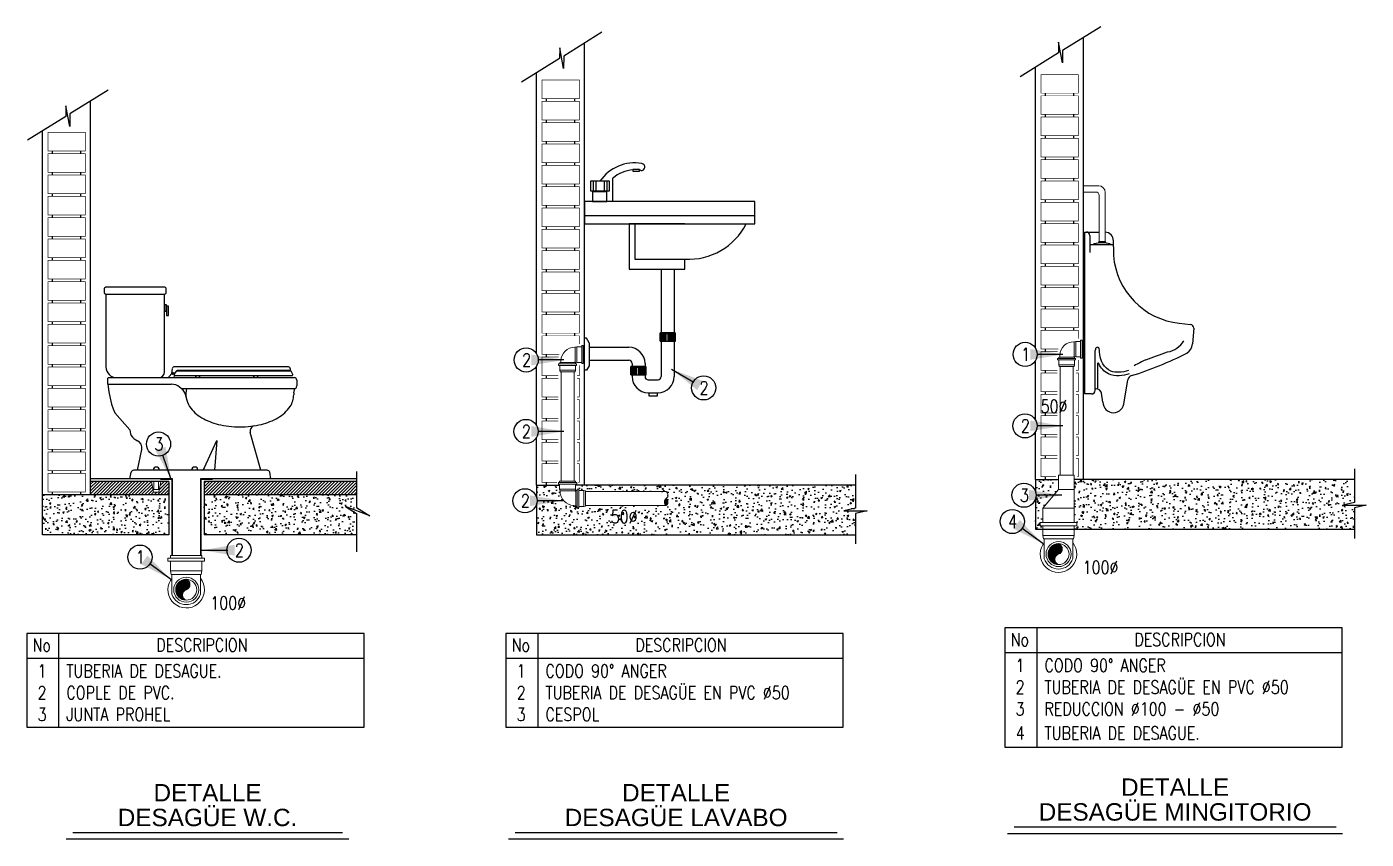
# Model space of a CAD drawing. Header units: millimetres. Extents: x 1309 to 1708, y 884 to 1242.
# Drawn here: x 1561.677 to 1565.784, y 1197.585 to 1200.075 of the extents above; entities that cross this region are included whole.
import ezdxf
from ezdxf.enums import TextEntityAlignment as Align

# ---------------------------------------------------------------- set-up
doc = ezdxf.new("R2010")
doc.units = ezdxf.units.MM
for name, color, linetype in [('Caseta Muebles', 151, 'Continuous'), ('Caseta Muros', 181, 'Continuous'), ('Detalles', 8, 'Continuous'), ('Letreros', 7, 'Continuous'), ('Num Pieza', 6, 'Continuous'), ('Texto', 7, 'Continuous')]:
    doc.layers.add(name, color=color, linetype=linetype)
for name, color, linetype, lineweight in [('Sanitario Accesorios', 41, 'Continuous', 15), ('Sanitario Tuberia', 131, 'Continuous', 15), ('Tubería', 140, 'Continuous', 20)]:
    doc.layers.add(name, color=color, linetype=linetype, lineweight=lineweight)
doc.styles.add('arial', font='arial.ttf')
doc.styles.add('Texto', font='simplex.shx', dxfattribs={"width": 0.8})
doc.dimstyles.new('Cotas', dxfattribs={"dimtxt": 0.125, "dimasz": 0.1, "dimexe": 0.05, "dimexo": 0.01, "dimgap": 0.02, "dimtad": 0, "dimtih": 1, "dimtoh": 1, "dimzin": 1, "dimdsep": 46, "dimtxsty": 'Texto', "dimcen": 0.01, "dimclrd": 1, "dimclre": 1, "dimclrt": 7, "dimaunit": 1, "dimadec": 4, "dimazin": 0, "dimtfac": 1, "dimtmove": 2, "dimatfit": 3, "dimfxl": 1.25, "dimarcsym": 0})

msp = doc.modelspace()

# ---------------------------------------------------------------- hatches: boundary and pattern name
h = msp.add_hatch()
h.set_pattern_fill('AR-CONC', color=8, scale=0.000266761365)
h.paths.add_polyline_path([(1565.74814, 1198.68755), (1564.88882, 1198.68755), (1564.88882, 1198.55551), (1564.89648, 1198.55551), (1564.89648, 1198.54592), (1564.88882, 1198.54592), (1564.88882, 1198.53513), (1565.74814, 1198.53513), (1565.74814, 1198.60017), (1565.78384, 1198.60864), (1565.71244, 1198.60864), (1565.74814, 1198.61711)])
h.paths.add_polyline_path([(1564.84045, 1198.68755), (1564.77004, 1198.68755), (1564.77004, 1198.64906, -0.0666289), (1564.77134, 1198.63933, -0.0666289), (1564.77004, 1198.6296), (1564.77004, 1198.53513), (1564.79209, 1198.53513), (1564.79209, 1198.54592), (1564.78442, 1198.54592), (1564.78442, 1198.55551), (1564.79186, 1198.55551), (1564.79207, 1198.59971), (1564.84045, 1198.65688)])
at = {"layer": 'Detalles'}
h = msp.add_hatch(dxfattribs=at)
h.set_pattern_fill('ANSI31', color=8, scale=0.002199, style=0)
h.set_pattern_definition([(45, (1461.340404, 1132.948397), (-0.00493726846, 0.00493726846), [])])
h.paths.add_polyline_path([(1562.05959, 1198.68151), (1561.87255, 1198.68151), (1561.87255, 1198.64067), (1562.11254, 1198.64067), (1562.11254, 1198.68151), (1562.08798, 1198.68151), (1562.08204, 1198.64838), (1562.06553, 1198.64838)])
h.paths.add_polyline_path([(1562.68817, 1198.68151), (1562.22069, 1198.68151), (1562.22069, 1198.64067), (1562.68818, 1198.64067)])
h = msp.add_hatch(dxfattribs=at)
h.set_pattern_fill('AR-CONC', color=8, scale=0.000266761, style=0)
h.set_pattern_definition([(50, (1476.213397, 1143.180332), (0.048599831, -0.004251932), [0.005081804, -0.055899844]), (355, (1476.213397, 1143.18033), (-0.009401424, 0.05096653), [0.004065443, -0.044719875]), (100.451, (1476.217447, 1143.17998), (0.039198582, 0.046714367), [0.004318867, -0.047507532]), (46.1842, (1476.2134, 1143.193884), (0.072313415, -0.01121527), [0.007622706, -0.083849766]), (96.6356, (1476.21942, 1143.19295), (0.06333028, 0.06600358), [0.0064783, -0.071261297]), (351.184, (1476.2134, 1143.19388), (0.063330377, 0.06600346), [0.006098165, -0.067079813]), (21, (1476.220173, 1143.190496), (0.040444992, -0.02728049), [0.005081804, -0.055899844]), (326, (1476.220173, 1143.190496), (0.016486393, 0.049134233), [0.004065443, -0.044719875]), (71.4514, (1476.223543, 1143.188222), (0.056931274, 0.021853853), [0.004318867, -0.047507532]), (37.5, (1476.213397, 1143.180332), (0.00082392, 0.0225560176), [0, -0.044177816, 0, -0.045397449, 0, -0.044889269]), (7.5, (1476.213397, 1143.180332), (0.0178249044, 0.026724307), [0, -0.025883322, 0, -0.0431614554, 0, -0.01710874]), (327.5, (1476.198287, 1143.180332), (0.0361703323, -0.0015282076), [0, -0.016939347, 0, -0.052850762, 0, -0.070128895]), (317.5, (1476.19151, 1143.180332), (0.039515143, 0.006782805), [0, -0.022021151, 0, -0.035098326, 0, -0.049801679])])
h.paths.add_polyline_path([(1564.21815, 1198.67057), (1563.3598, 1198.67057), (1563.3598, 1198.65832), (1563.35852, 1198.65289, 0.3478043), (1563.3604, 1198.65106), (1563.3604, 1198.65361), (1563.36463, 1198.65361), (1563.36463, 1198.65751), (1563.3695, 1198.65751), (1563.3695, 1198.65361), (1563.38452, 1198.65361), (1563.39002, 1198.65232), (1563.39002, 1198.65041), (1563.63731, 1198.65041, -0.5135972), (1563.63731, 1198.62905, -0.5135972), (1563.63731, 1198.60768), (1563.39002, 1198.60768), (1563.39002, 1198.60577), (1563.38452, 1198.60448), (1563.3695, 1198.60448), (1563.3695, 1198.60059), (1563.36463, 1198.60059), (1563.36463, 1198.60448), (1563.3604, 1198.60448), (1563.3604, 1198.60704), (1563.35406, 1198.60737, -0.3989595), (1563.31196, 1198.65174), (1563.31196, 1198.65282), (1563.31067, 1198.65832), (1563.31067, 1198.67057), (1563.24005, 1198.67057), (1563.24005, 1198.51814), (1564.21815, 1198.51814), (1564.21815, 1198.58318), (1564.25385, 1198.59165), (1564.18245, 1198.59165), (1564.21815, 1198.60012)])
h = msp.add_hatch(dxfattribs=at)
h.set_pattern_fill('AR-CONC', color=8, scale=0.000266761365, style=0)
h.paths.add_polyline_path([(1562.68816, 1198.58314), (1562.65377, 1198.6047), (1562.72831, 1198.57621), (1562.68818, 1198.60136), (1562.68818, 1198.64067), (1562.22069, 1198.64067), (1562.22069, 1198.51815), (1562.68817, 1198.51814)])
h.paths.add_polyline_path([(1562.11254, 1198.64067), (1561.72552, 1198.64067), (1561.72552, 1198.51815), (1562.11254, 1198.51815)])
at = {"layer": 'Sanitario Accesorios'}
h = msp.add_hatch(dxfattribs=at)
h.set_pattern_fill('ANSI31', color=8, scale=0.000754315, style=0)
h.set_pattern_definition([(45, (1440.7358048, 1131.6452804), (-0.001693484492, 0.001693484492), [])])
h.paths.add_polyline_path([(1564.84045, 1198.49082, 0.4142136), (1564.80834, 1198.45871, 0.4142136), (1564.84045, 1198.4266, -0.7204707), (1564.84045, 1198.45871, 0.7204707)])
h = msp.add_hatch(dxfattribs=at)
h.set_pattern_fill('ANSI31', color=8, scale=0.000754315, style=0)
h.set_pattern_definition([(45, (1438.0610325, 1131.5361888), (-0.001693484492, 0.001693484492), [])])
h.paths.add_polyline_path([(1562.16568, 1198.38173, 0.4142136), (1562.13357, 1198.34962, 0.4142136), (1562.16568, 1198.31751, -0.7204707), (1562.16568, 1198.34962, 0.7204707)])

# ---------------------------------------------------------------- linework, layer by layer
for p, q in [((1562.1225, 1198.64067), (1562.1225, 1198.68968)), ((1562.21072, 1198.64067), (1562.21072, 1198.68968))]:
    msp.add_line(p, q)
at = {"color": 6}
for p, q in [((1562.7113, 1198.21571), (1561.67684, 1198.21571)), ((1561.67684, 1198.21571), (1561.67684, 1197.92772)), ((1561.77435, 1198.21571), (1561.77435, 1197.92772)), ((1562.7113, 1197.92772), (1562.7113, 1198.21571)), ((1564.18038, 1198.21571), (1563.14593, 1198.21571)), ((1563.14593, 1198.21571), (1563.14593, 1197.92772)), ((1563.24344, 1198.21571), (1563.24344, 1197.92772)), ((1564.18038, 1197.92772), (1564.18038, 1198.21571)), ((1565.71037, 1198.2327), (1564.67592, 1198.2327)), ((1564.67592, 1198.2327), (1564.67592, 1197.86725)), ((1564.77343, 1198.2327), (1564.77343, 1197.86725)), ((1565.71037, 1197.86725), (1565.71037, 1198.2327)), ((1561.67684, 1198.13968), (1562.7113, 1198.13968)), ((1563.14593, 1198.13968), (1564.18038, 1198.13968)), ((1564.67592, 1198.15667), (1565.71037, 1198.15667)), ((1561.67684, 1197.92772), (1562.7113, 1197.92772)), ((1563.14593, 1197.92772), (1564.18038, 1197.92772)), ((1564.67592, 1197.86725), (1565.71037, 1197.86725))]:
    msp.add_line(p, q, dxfattribs=at)
for points in [[(1565.74814, 1198.71999), (1565.74814, 1198.61711), (1565.71244, 1198.60864), (1565.78384, 1198.60864), (1565.74814, 1198.60017), (1565.74814, 1198.50691)], [(1564.21815, 1198.70301), (1564.21815, 1198.60012), (1564.18245, 1198.59165), (1564.25385, 1198.59165), (1564.21815, 1198.58318), (1564.21815, 1198.48993)]]:
    msp.add_lwpolyline(points)
at = {"layer": 'Caseta Muebles'}
for p, q in [((1563.47394, 1199.5398), (1563.47394, 1199.61148)), ((1563.41358, 1199.60224), (1563.41358, 1199.57227)), ((1563.42134, 1199.60224), (1563.42134, 1199.57227)), ((1563.44744, 1199.60224), (1563.44744, 1199.57227)), ((1563.4552, 1199.60224), (1563.4552, 1199.57227)), ((1563.38708, 1199.49714), (1563.90878, 1199.49714)), ((1563.54132, 1199.47091), (1563.54132, 1199.36296)), ((1564.92027, 1199.44619), (1564.92027, 1198.94979)), ((1564.92027, 1199.44619), (1564.92567, 1199.44619)), ((1564.92567, 1199.44619), (1564.96459, 1199.44619)), ((1564.93647, 1199.4354), (1564.93647, 1199.38395)), ((1564.93677, 1199.40841), (1565.00341, 1199.40841)), ((1564.94909, 1199.40841), (1564.94909, 1199.41047)), ((1564.94909, 1199.40841), (1564.99909, 1199.40841)), ((1564.96459, 1199.41674), (1564.98359, 1199.41674)), ((1564.99909, 1199.40841), (1564.99909, 1199.41047)), ((1565.00896, 1199.40105), (1565.0088, 1199.4192)), ((1565.00896, 1199.40105), (1565.0088, 1199.40301)), ((1565.00896, 1199.40105), (1565.00896, 1199.37406)), ((1563.54132, 1199.36296), (1563.69484, 1199.36296)), ((1563.62226, 1199.33104), (1563.62226, 1199.29771)), ((1563.66207, 1199.33226), (1563.66207, 1199.13858)), ((1563.62226, 1199.29771), (1563.62226, 1199.13858)), ((1561.91945, 1199.25509), (1561.91945, 1199.03275)), ((1562.09926, 1199.01779), (1562.09926, 1199.25509)), ((1565.21078, 1199.16647), (1565.24536, 1199.16276)), ((1563.39351, 1199.12036), (1563.38708, 1199.12036)), ((1563.40153, 1199.10656), (1563.39351, 1199.12036)), ((1563.61855, 1199.13564), (1563.62033, 1199.13858)), ((1563.61855, 1199.112), (1563.61855, 1199.13564)), ((1563.61855, 1199.13564), (1563.66553, 1199.13564)), ((1563.61971, 1199.13564), (1563.6214, 1199.13858)), ((1563.61971, 1199.112), (1563.61971, 1199.13564)), ((1563.62033, 1199.13858), (1563.66376, 1199.13858)), ((1563.62087, 1199.13564), (1563.62247, 1199.13858)), ((1563.62087, 1199.112), (1563.62087, 1199.13564)), ((1563.62294, 1199.13564), (1563.62438, 1199.13858)), ((1563.62294, 1199.112), (1563.62294, 1199.13564)), ((1563.62552, 1199.13564), (1563.62677, 1199.13858)), ((1563.62552, 1199.112), (1563.62552, 1199.13564)), ((1563.62887, 1199.13564), (1563.62987, 1199.13858)), ((1563.62887, 1199.112), (1563.62887, 1199.13564)), ((1563.63274, 1199.13564), (1563.63345, 1199.13858)), ((1563.63274, 1199.112), (1563.63274, 1199.13564)), ((1563.63687, 1199.13564), (1563.63726, 1199.13858)), ((1563.63687, 1199.112), (1563.63687, 1199.13564)), ((1563.64204, 1199.13564), (1563.64204, 1199.13858)), ((1563.64204, 1199.13564), (1563.64204, 1199.112)), ((1563.64721, 1199.13564), (1563.64682, 1199.13858)), ((1563.64721, 1199.112), (1563.64721, 1199.13564)), ((1563.65134, 1199.13564), (1563.65064, 1199.13858)), ((1563.65134, 1199.112), (1563.65134, 1199.13564)), ((1563.65521, 1199.13564), (1563.65421, 1199.13858)), ((1563.65521, 1199.112), (1563.65521, 1199.13564)), ((1563.65857, 1199.13564), (1563.65731, 1199.13858)), ((1563.65857, 1199.112), (1563.65857, 1199.13564)), ((1563.66115, 1199.13564), (1563.6597, 1199.13858)), ((1563.66115, 1199.112), (1563.66115, 1199.13564)), ((1563.66321, 1199.13564), (1563.66161, 1199.13858)), ((1563.66437, 1199.13564), (1563.66268, 1199.13858)), ((1563.66321, 1199.112), (1563.66321, 1199.13564)), ((1563.66553, 1199.13564), (1563.66376, 1199.13858)), ((1563.66437, 1199.112), (1563.66437, 1199.13564)), ((1563.66553, 1199.112), (1563.66553, 1199.13564)), ((1565.25496, 1199.15111), (1565.25091, 1199.1032)), ((1563.40153, 1199.10656), (1563.40153, 1199.03629)), ((1563.40153, 1199.09289), (1563.52274, 1199.09289)), ((1563.61855, 1199.112), (1563.66553, 1199.112)), ((1563.62226, 1199.112), (1563.62226, 1199.00335)), ((1563.66207, 1199.112), (1563.66207, 1199.00335)), ((1564.95266, 1198.96051), (1564.95266, 1199.08343)), ((1563.40153, 1199.03629), (1563.39351, 1199.02248)), ((1563.40153, 1199.05308), (1563.52274, 1199.05308)), ((1563.53269, 1199.04313), (1563.53269, 1199.03474)), ((1563.5725, 1199.04313), (1563.5725, 1199.03474)), ((1564.95944, 1199.04229), (1564.95944, 1198.96787)), ((1561.92558, 1198.97966), (1561.92558, 1198.99804)), ((1561.92763, 1199.00008), (1562.49665, 1199.00008)), ((1562.12139, 1199.01292), (1562.12379, 1199.02791)), ((1562.12729, 1199.0106), (1562.12341, 1199.0106)), ((1562.13635, 1199.02024), (1562.12885, 1199.01133)), ((1562.12895, 1199.00649), (1562.4903, 1199.00649)), ((1562.13648, 1199.0204), (1562.48511, 1199.0204)), ((1563.39351, 1199.02248), (1563.38708, 1199.02248)), ((1563.52898, 1199.03179), (1563.53076, 1199.03474)), ((1563.52898, 1199.03179), (1563.57596, 1199.03179)), ((1563.52898, 1199.00815), (1563.52898, 1199.03179)), ((1563.52898, 1199.00815), (1563.57596, 1199.00815)), ((1563.53014, 1199.03179), (1563.53183, 1199.03474)), ((1563.53014, 1199.00815), (1563.53014, 1199.03179)), ((1563.53076, 1199.03474), (1563.57418, 1199.03474)), ((1563.5313, 1199.03179), (1563.5329, 1199.03474)), ((1563.5313, 1199.00815), (1563.5313, 1199.03179)), ((1563.53269, 1199.00815), (1563.53269, 1199.00335)), ((1563.53336, 1199.03179), (1563.53481, 1199.03474)), ((1563.53336, 1199.00815), (1563.53336, 1199.03179)), ((1563.53595, 1199.03179), (1563.5372, 1199.03474)), ((1563.53595, 1199.00815), (1563.53595, 1199.03179)), ((1563.5393, 1199.03179), (1563.5403, 1199.03474)), ((1563.5393, 1199.00815), (1563.5393, 1199.03179)), ((1563.54317, 1199.03179), (1563.54388, 1199.03474)), ((1563.54317, 1199.00815), (1563.54317, 1199.03179)), ((1563.5473, 1199.03179), (1563.54769, 1199.03474)), ((1563.5473, 1199.00815), (1563.5473, 1199.03179)), ((1563.55247, 1199.03179), (1563.55247, 1199.03474)), ((1563.55247, 1199.03179), (1563.55247, 1199.00815)), ((1563.55764, 1199.03179), (1563.55725, 1199.03474)), ((1563.55764, 1199.00815), (1563.55764, 1199.03179)), ((1563.56177, 1199.03179), (1563.56106, 1199.03474)), ((1563.56177, 1199.00815), (1563.56177, 1199.03179)), ((1563.56564, 1199.03179), (1563.56464, 1199.03474)), ((1563.56564, 1199.00815), (1563.56564, 1199.03179)), ((1563.56899, 1199.03179), (1563.56774, 1199.03474)), ((1563.56899, 1199.00815), (1563.56899, 1199.03179)), ((1563.57157, 1199.03179), (1563.57013, 1199.03474)), ((1563.57157, 1199.00815), (1563.57157, 1199.03179)), ((1563.57364, 1199.03179), (1563.57204, 1199.03474)), ((1563.5725, 1199.00815), (1563.5725, 1199.00335)), ((1563.5748, 1199.03179), (1563.57311, 1199.03474)), ((1563.57364, 1199.00815), (1563.57364, 1199.03179)), ((1563.57596, 1199.03179), (1563.57418, 1199.03474)), ((1563.5748, 1199.00815), (1563.5748, 1199.03179)), ((1563.57596, 1199.00815), (1563.57596, 1199.03179)), ((1561.92558, 1198.97966), (1562.12009, 1198.97966)), ((1561.92558, 1198.97966), (1561.92891, 1198.95678)), ((1561.92891, 1198.95678), (1561.93266, 1198.93654)), ((1562.15031, 1198.96699), (1562.14543, 1198.97085)), ((1562.15145, 1198.96606), (1562.49665, 1198.96606)), ((1562.4961, 1198.95372), (1562.49851, 1198.96627)), ((1562.50482, 1198.99191), (1562.50482, 1198.97422)), ((1563.58245, 1198.99339), (1563.61231, 1198.99339)), ((1564.9557, 1198.96575), (1564.9527, 1198.96575)), ((1565.04119, 1198.92458), (1565.05292, 1198.99301)), ((1561.93266, 1198.93654), (1561.93684, 1198.91894)), ((1561.93684, 1198.91894), (1561.94145, 1198.90397)), ((1563.58245, 1198.95359), (1563.61231, 1198.95359)), ((1564.94187, 1198.94979), (1564.92027, 1198.94979)), ((1564.97642, 1198.92458), (1564.97166, 1198.95229)), ((1561.94145, 1198.90397), (1561.94648, 1198.89164)), ((1561.94648, 1198.89164), (1561.99233, 1198.83932)), ((1561.99233, 1198.83932), (1561.9935, 1198.83331)), ((1561.9935, 1198.83331), (1561.99485, 1198.82739)), ((1562.39422, 1198.71612), (1562.36203, 1198.83193)), ((1561.99485, 1198.82739), (1561.99725, 1198.82202)), ((1561.99725, 1198.82202), (1562.00072, 1198.81718)), ((1562.00072, 1198.81718), (1562.00524, 1198.8129)), ((1562.00524, 1198.8129), (1562.01083, 1198.80915)), ((1562.01083, 1198.80915), (1562.01628, 1198.80653)), ((1562.22148, 1198.72387), (1562.25916, 1198.80711)), ((1562.25916, 1198.80711), (1562.25199, 1198.71612)), ((1562.01634, 1198.71612), (1562.0297, 1198.7797)), ((1561.99285, 1198.68968), (1561.99677, 1198.70953)), ((1562.4136, 1198.71612), (1562.00478, 1198.71612)), ((1562.42554, 1198.68968), (1562.42162, 1198.70953))]:
    msp.add_line(p, q, dxfattribs=at)
for points in [[(1563.53506, 1199.63261), (1563.5557, 1199.63261), (1563.5557, 1199.63743), (1563.53506, 1199.63743)], [(1563.40546, 1199.57227), (1563.46332, 1199.57227), (1563.46332, 1199.60224), (1563.40546, 1199.60224)], [(1563.38708, 1199.47091), (1563.90878, 1199.47091), (1563.90878, 1199.5398), (1563.38708, 1199.5398)], [(1563.41149, 1199.5398), (1563.45535, 1199.5398), (1563.45535, 1199.56977), (1563.41149, 1199.56977)], [(1562.09926, 1199.22296), (1562.09926, 1199.20406), (1562.10521, 1199.20406), (1562.10521, 1199.22296)], [(1562.10521, 1199.21908), (1562.10521, 1199.19042), (1562.11166, 1199.19042), (1562.11166, 1199.21908)], [(1563.58393, 1198.94414), (1563.61094, 1198.94414), (1563.61094, 1198.95269), (1563.58393, 1198.95269)]]:
    msp.add_lwpolyline(points, close=True, dxfattribs=at)
msp.add_lwpolyline([(1563.69484, 1199.47091), (1563.52407, 1199.47091), (1563.52407, 1199.33226), (1563.69484, 1199.33226), (1563.69484, 1199.36296)], dxfattribs=at)
msp.add_lwpolyline([(1561.91542, 1199.25917), (1561.91542, 1199.27372, -0.4142136), (1561.91951, 1199.2778), (1562.09921, 1199.2778, -0.4142136), (1562.10329, 1199.27372), (1562.10329, 1199.25917, -0.4142136), (1562.09921, 1199.25509), (1561.91951, 1199.25509, -0.4142136)], format="xyb", close=True, dxfattribs=at)
for points in [[(1562.11308, 1199.00008), (1562.11308, 1199.0022, -0.1764695), (1562.11356, 1199.00351), (1562.12138, 1199.01282, -0.4087809)], [(1562.13947, 1199.02317), (1562.48377, 1199.02317, 0.5661501), (1562.48557, 1199.02617, 0.0134126), (1562.48292, 1199.03084, 0.2626284), (1562.47942, 1199.03281), (1562.12782, 1199.03281)], [(1562.12977, 1199.01242, -0.0120746), (1562.12976, 1199.01232), (1562.12806, 1199.00008)]]:
    msp.add_lwpolyline(points, format="xyb", dxfattribs=at)
msp.add_circle((1562.12548, 1199.01372), 0.0014, dxfattribs=at)
for centre, radius, start, end in [((1563.54087, 1199.52865), 0.12943, 80.18068, 145.35325), ((1563.56121, 1199.64569), 0.01065, 260.6365, 80.6365), ((1563.54124, 1199.53479), 0.10204, 93.47548, 131.26973), ((1563.54124, 1199.53479), 0.10204, 79.70359, 81.85654), ((1563.70524, 1199.56256), 0.19987, 267.01799, 332.70563), ((1564.92567, 1199.4354), 0.0108, 0, 90), ((1564.97409, 1199.27781), 0.13499, 79.32743, 100.67257), ((1564.97781, 1199.40656), 0.01669, 142.40285, 159.97576), ((1564.98181, 1199.4192), 0.02699, 0, 86.22976), ((1564.97037, 1199.40656), 0.01669, 20.02424, 37.59715), ((1565.00341, 1199.40301), 0.0054, 0, 90), ((1565.23498, 1199.3919), 0.22672, 184.51371, 263.87323), ((1565.2442, 1199.15202), 0.0108, 355.16945, 83.87323), ((1563.52274, 1199.04313), 0.04976, 360, 90), ((1563.51371, 1203.4986), 4.72161, 289.73134, 290.59437), ((1565.16396, 1199.14743), 0.0695, 278.75443, 330.3515), ((1565.21656, 1199.10513), 0.0344, 299.9079, 356.77722), ((1563.52274, 1199.04313), 0.00995, 360, 90), ((1564.9616, 1199.04229), 0.00216, 24.81015, 180), ((1564.75968, 1199.98944), 1.02974, 287.22283, 297.40982), ((1565.29787, 1198.63899), 0.45668, 114.59867, 119.57359), ((1561.95213, 1199.03275), 0.03267, 180, 270), ((1561.92763, 1198.99804), 0.00204, 90, 180), ((1562.08155, 1199.01779), 0.01772, 270, 0), ((1562.12341, 1199.01264), 0.00204, 172.09017, 270), ((1562.12782, 1199.02873), 0.00408, 90, 170.91789), ((1562.12729, 1199.01264), 0.00204, 270, 319.96831), ((1562.13947, 1199.01762), 0.00408, 90, 139.96831), ((1562.20095, 1199.00622), 0.00748, 177.90432, 235.16119), ((1562.20095, 1199.00622), 0.00748, 304.83881, 2.09568), ((1562.24111, 1199.02202), 0.003, 157.53325, 212.77653), ((1562.24111, 1199.02202), 0.003, 327.22347, 22.46675), ((1562.34068, 1199.02202), 0.003, 157.53325, 212.77653), ((1562.34068, 1199.02202), 0.003, 327.22347, 22.46675), ((1562.37829, 1199.00622), 0.00748, 177.90432, 235.16119), ((1562.37829, 1199.00622), 0.00748, 304.83881, 2.09568), ((1562.48511, 1199.01631), 0.00408, 23.77716, 90), ((1562.39714, 1198.97756), 0.10021, 18.39197, 23.77716), ((1562.4903, 1199.00853), 0.00204, 270, 18.39197), ((1562.49665, 1198.99191), 0.00817, 0, 90), ((1563.58245, 1199.00335), 0.04976, 180, 270), ((1563.58245, 1199.00335), 0.00995, 180, 270), ((1563.61231, 1199.00335), 0.00995, 270, 0), ((1563.61231, 1199.00335), 0.04976, 270, 0), ((1565.06889, 1198.99027), 0.01619, 105.45362, 170.27242), ((1562.12009, 1198.93882), 0.04084, 51.66214, 90), ((1562.12498, 1198.93495), 0.04084, 7.601, 51.66214), ((1562.2401, 1198.95032), 0.0753, 167.93467, 211.05415), ((1562.49665, 1198.97422), 0.00817, 270, 0), ((1564.94187, 1198.96059), 0.0108, 270, 359.57146), ((1564.9557, 1198.94956), 0.01619, 9.72758, 90), ((1562.42015, 1198.95032), 0.0753, 328.94585, 357.87631), ((1562.53621, 1198.94601), 0.04084, 169.12183, 177.87631), ((1565.0088, 1198.92458), 0.03239, 180, 0), ((1562.27437, 1198.98134), 0.12099, 215.27162, 239.64549), ((1562.30802, 1199.03879), 0.18757, 239.64549, 256.36481), ((1562.35223, 1199.03879), 0.18757, 283.63519, 300.35451), ((1562.38588, 1198.98134), 0.12099, 300.35451, 324.72838), ((1562.33012, 1199.12993), 0.28135, 256.36481, 270), ((1562.33012, 1199.12993), 0.28135, 270, 283.63519), ((1562.37781, 1198.83616), 0.01634, 104.64042, 195.02804), ((1562.00566, 1198.78445), 0.0245, 348.83095, 64.30407), ((1562.00478, 1198.70795), 0.00817, 90, 168.83095), ((1562.07379, 1198.71612), 0.00947, 0, 180), ((1562.19207, 1198.71612), 0.00947, 0, 180), ((1562.21332, 1198.72429), 0.00817, 270, 357.06235), ((1562.4136, 1198.70795), 0.00817, 11.16905, 90)]:
    msp.add_arc(centre, radius, start, end, dxfattribs=at)
msp.add_spline([(1565.05478, 1199.02158), (1565.02521, 1199.01623), (1565.00123, 1199.01992), (1564.96589, 1199.0797), (1564.96163, 1199.09259), (1564.9574, 1199.09272), (1564.95266, 1199.08343)], degree=3, dxfattribs=at)
msp.add_open_spline([(1565.05746, 1199.01112), (1565.0387, 1199.00632), (1565.01417, 1199.00151), (1564.9799, 1199.0181), (1564.96996, 1199.02935), (1564.96356, 1199.04319)], degree=3, knots=[0, 0, 0, 0, 0.053682936, 0.053682936, 0.087991228, 0.087991228, 0.087991228, 0.087991228], dxfattribs=at)
at = {"layer": 'Caseta Muros'}
for p, q in [((1563.38708, 1198.67057), (1563.38708, 1200.02546)), ((1564.91707, 1198.68755), (1564.91707, 1200.04244)), ((1564.77004, 1199.08974), (1564.77004, 1199.95144)), ((1563.24005, 1199.07275), (1563.24005, 1199.93445)), ((1564.80019, 1199.86379), (1564.80019, 1199.87196)), ((1564.88691, 1199.86379), (1564.88691, 1199.87196)), ((1561.87255, 1198.64067), (1561.87255, 1199.84778)), ((1563.2702, 1199.84681), (1563.2702, 1199.85498)), ((1563.35693, 1199.84681), (1563.35693, 1199.85498)), ((1563.2702, 1199.78146), (1563.2702, 1199.78963)), ((1563.35693, 1199.78146), (1563.35693, 1199.78963)), ((1564.80019, 1199.79845), (1564.80019, 1199.80661)), ((1564.88691, 1199.79845), (1564.88691, 1199.80661)), ((1561.72552, 1198.64067), (1561.72552, 1199.75677)), ((1564.80019, 1199.7331), (1564.80019, 1199.74127)), ((1564.88691, 1199.7331), (1564.88691, 1199.74127)), ((1561.75567, 1199.68622), (1561.75567, 1199.69439)), ((1561.8424, 1199.68622), (1561.8424, 1199.69439)), ((1563.2702, 1199.71611), (1563.2702, 1199.72428)), ((1563.35693, 1199.71611), (1563.35693, 1199.72428)), ((1563.2702, 1199.65077), (1563.2702, 1199.65894)), ((1563.35693, 1199.65077), (1563.35693, 1199.65894)), ((1564.80019, 1199.66775), (1564.80019, 1199.67592)), ((1564.88691, 1199.66775), (1564.88691, 1199.67592)), ((1561.75567, 1199.62087), (1561.75567, 1199.62904)), ((1561.8424, 1199.62087), (1561.8424, 1199.62904)), ((1563.2702, 1199.58542), (1563.2702, 1199.59359)), ((1563.35693, 1199.58542), (1563.35693, 1199.59359)), ((1564.80019, 1199.60241), (1564.80019, 1199.61057)), ((1564.88691, 1199.60241), (1564.88691, 1199.61057)), ((1561.75567, 1199.55552), (1561.75567, 1199.56369)), ((1561.8424, 1199.55552), (1561.8424, 1199.56369)), ((1564.80019, 1199.53706), (1564.80019, 1199.54523)), ((1564.88691, 1199.53706), (1564.88691, 1199.54523)), ((1561.75567, 1199.49018), (1561.75567, 1199.49835)), ((1561.8424, 1199.49018), (1561.8424, 1199.49835)), ((1563.2702, 1199.52007), (1563.2702, 1199.52824)), ((1563.35693, 1199.52007), (1563.35693, 1199.52824)), ((1563.2702, 1199.45473), (1563.2702, 1199.4629)), ((1563.35693, 1199.45473), (1563.35693, 1199.4629)), ((1564.80019, 1199.47171), (1564.80019, 1199.47988)), ((1564.88691, 1199.47171), (1564.88691, 1199.47988)), ((1561.75567, 1199.42483), (1561.75567, 1199.433)), ((1561.8424, 1199.42483), (1561.8424, 1199.433)), ((1564.80019, 1199.40637), (1564.80019, 1199.41453)), ((1564.88691, 1199.40637), (1564.88691, 1199.41453)), ((1561.75567, 1199.35948), (1561.75567, 1199.36765)), ((1561.8424, 1199.35948), (1561.8424, 1199.36765)), ((1563.2702, 1199.38938), (1563.2702, 1199.39755)), ((1563.35693, 1199.38938), (1563.35693, 1199.39755)), ((1563.2702, 1199.32403), (1563.2702, 1199.3322)), ((1563.35693, 1199.32403), (1563.35693, 1199.3322)), ((1564.80019, 1199.34102), (1564.80019, 1199.34919)), ((1564.88691, 1199.34102), (1564.88691, 1199.34919)), ((1561.75567, 1199.29414), (1561.75567, 1199.30231)), ((1561.8424, 1199.29414), (1561.8424, 1199.30231)), ((1564.80019, 1199.27567), (1564.80019, 1199.28384)), ((1564.88691, 1199.27567), (1564.88691, 1199.28384)), ((1563.2702, 1199.25869), (1563.2702, 1199.26686)), ((1563.35693, 1199.25869), (1563.35693, 1199.26686)), ((1561.75567, 1199.22879), (1561.75567, 1199.23696)), ((1561.8424, 1199.22879), (1561.8424, 1199.23696)), ((1563.2702, 1199.19334), (1563.2702, 1199.20151)), ((1563.35693, 1199.19334), (1563.35693, 1199.20151)), ((1564.80019, 1199.21033), (1564.80019, 1199.21849)), ((1564.88691, 1199.21033), (1564.88691, 1199.21849)), ((1561.75567, 1199.16344), (1561.75567, 1199.17161)), ((1561.8424, 1199.16344), (1561.8424, 1199.17161)), ((1563.2702, 1199.12799), (1563.2702, 1199.13616)), ((1563.35693, 1199.12799), (1563.35693, 1199.13616)), ((1564.80019, 1199.14498), (1564.80019, 1199.15315)), ((1564.88691, 1199.14498), (1564.88691, 1199.15315)), ((1561.75567, 1199.0981), (1561.75567, 1199.10627)), ((1561.8424, 1199.0981), (1561.8424, 1199.10627)), ((1564.80019, 1199.07963), (1564.80019, 1199.0878)), ((1561.75567, 1199.03275), (1561.75567, 1199.04092)), ((1561.8424, 1199.03275), (1561.8424, 1199.04092)), ((1563.2702, 1199.06265), (1563.2702, 1199.07082)), ((1564.77004, 1198.86965), (1564.77004, 1199.05238)), ((1563.24005, 1198.85266), (1563.24005, 1199.0354)), ((1563.2702, 1198.9973), (1563.2702, 1199.00547)), ((1564.80019, 1199.01429), (1564.80019, 1199.02245)), ((1561.75567, 1198.9674), (1561.75567, 1198.97557)), ((1561.8424, 1198.9674), (1561.8424, 1198.97557)), ((1564.80019, 1198.94894), (1564.80019, 1198.95711)), ((1563.2702, 1198.93195), (1563.2702, 1198.94012)), ((1561.75567, 1198.90206), (1561.75567, 1198.91023)), ((1561.8424, 1198.90206), (1561.8424, 1198.91023)), ((1563.2702, 1198.86661), (1563.2702, 1198.87478)), ((1564.80019, 1198.88359), (1564.80019, 1198.89176)), ((1561.75567, 1198.83671), (1561.75567, 1198.84488)), ((1561.8424, 1198.83671), (1561.8424, 1198.84488)), ((1564.77004, 1198.68755), (1564.77004, 1198.8342)), ((1563.24005, 1198.67057), (1563.24005, 1198.81722)), ((1563.2702, 1198.80126), (1563.2702, 1198.80943)), ((1564.80019, 1198.81825), (1564.80019, 1198.82641)), ((1561.75567, 1198.77136), (1561.75567, 1198.77953)), ((1561.8424, 1198.77136), (1561.8424, 1198.77953)), ((1564.80019, 1198.7529), (1564.80019, 1198.76107)), ((1561.75567, 1198.70602), (1561.75567, 1198.71419)), ((1561.8424, 1198.70602), (1561.8424, 1198.71419)), ((1563.2702, 1198.73591), (1563.2702, 1198.74408)), ((1563.2702, 1198.67057), (1563.2702, 1198.67874)), ((1564.80019, 1198.68755), (1564.80019, 1198.69572)), ((1561.75567, 1198.64067), (1561.75567, 1198.64884)), ((1561.8424, 1198.64067), (1561.8424, 1198.64884))]:
    msp.add_line(p, q, dxfattribs=at)
at = {"layer": 'Caseta Muros', "const_width": 0.00203}
for points in [[(1563.25638, 1199.91215), (1563.37074, 1199.91215), (1563.37074, 1199.85498), (1563.25638, 1199.85498)], [(1564.78637, 1199.92914), (1564.90073, 1199.92914), (1564.90073, 1199.87196), (1564.78637, 1199.87196)], [(1564.78637, 1199.86379), (1564.90073, 1199.86379), (1564.90073, 1199.80661), (1564.78637, 1199.80661)], [(1563.25638, 1199.84681), (1563.37074, 1199.84681), (1563.37074, 1199.78963), (1563.25638, 1199.78963)], [(1563.25638, 1199.78146), (1563.37074, 1199.78146), (1563.37074, 1199.72428), (1563.25638, 1199.72428)], [(1564.78637, 1199.79845), (1564.90073, 1199.79845), (1564.90073, 1199.74127), (1564.78637, 1199.74127)], [(1561.74186, 1199.75156), (1561.85622, 1199.75156), (1561.85622, 1199.69439), (1561.74186, 1199.69439)], [(1563.25638, 1199.71611), (1563.37074, 1199.71611), (1563.37074, 1199.65894), (1563.25638, 1199.65894)], [(1564.78637, 1199.7331), (1564.90073, 1199.7331), (1564.90073, 1199.67592), (1564.78637, 1199.67592)], [(1561.74186, 1199.68622), (1561.85622, 1199.68622), (1561.85622, 1199.62904), (1561.74186, 1199.62904)], [(1564.78637, 1199.66775), (1564.90073, 1199.66775), (1564.90073, 1199.61057), (1564.78637, 1199.61057)], [(1561.74186, 1199.62087), (1561.85622, 1199.62087), (1561.85622, 1199.56369), (1561.74186, 1199.56369)], [(1563.25638, 1199.65077), (1563.37074, 1199.65077), (1563.37074, 1199.59359), (1563.25638, 1199.59359)], [(1563.25638, 1199.58542), (1563.37074, 1199.58542), (1563.37074, 1199.52824), (1563.25638, 1199.52824)], [(1564.78637, 1199.60241), (1564.90073, 1199.60241), (1564.90073, 1199.54523), (1564.78637, 1199.54523)], [(1561.74186, 1199.55552), (1561.85622, 1199.55552), (1561.85622, 1199.49835), (1561.74186, 1199.49835)], [(1564.78637, 1199.53706), (1564.90073, 1199.53706), (1564.90073, 1199.47988), (1564.78637, 1199.47988)], [(1561.74186, 1199.49018), (1561.85622, 1199.49018), (1561.85622, 1199.433), (1561.74186, 1199.433)], [(1563.25638, 1199.52007), (1563.37074, 1199.52007), (1563.37074, 1199.4629), (1563.25638, 1199.4629)], [(1563.25638, 1199.45473), (1563.37074, 1199.45473), (1563.37074, 1199.39755), (1563.25638, 1199.39755)], [(1564.78637, 1199.47171), (1564.90073, 1199.47171), (1564.90073, 1199.41453), (1564.78637, 1199.41453)], [(1561.74186, 1199.42483), (1561.85622, 1199.42483), (1561.85622, 1199.36765), (1561.74186, 1199.36765)], [(1564.78637, 1199.40637), (1564.90073, 1199.40637), (1564.90073, 1199.34919), (1564.78637, 1199.34919)], [(1563.25638, 1199.38938), (1563.37074, 1199.38938), (1563.37074, 1199.3322), (1563.25638, 1199.3322)], [(1561.74186, 1199.35948), (1561.85622, 1199.35948), (1561.85622, 1199.30231), (1561.74186, 1199.30231)], [(1563.25638, 1199.32403), (1563.37074, 1199.32403), (1563.37074, 1199.26686), (1563.25638, 1199.26686)], [(1564.78637, 1199.34102), (1564.90073, 1199.34102), (1564.90073, 1199.28384), (1564.78637, 1199.28384)], [(1561.74186, 1199.29414), (1561.85622, 1199.29414), (1561.85622, 1199.23696), (1561.74186, 1199.23696)], [(1563.25638, 1199.25869), (1563.37074, 1199.25869), (1563.37074, 1199.20151), (1563.25638, 1199.20151)], [(1564.78637, 1199.27567), (1564.90073, 1199.27567), (1564.90073, 1199.21849), (1564.78637, 1199.21849)], [(1561.74186, 1199.22879), (1561.85622, 1199.22879), (1561.85622, 1199.17161), (1561.74186, 1199.17161)], [(1564.78637, 1199.21033), (1564.90073, 1199.21033), (1564.90073, 1199.15315), (1564.78637, 1199.15315)], [(1561.74186, 1199.16344), (1561.85622, 1199.16344), (1561.85622, 1199.10627), (1561.74186, 1199.10627)], [(1563.25638, 1199.19334), (1563.37074, 1199.19334), (1563.37074, 1199.13616), (1563.25638, 1199.13616)], [(1561.74186, 1199.0981), (1561.85622, 1199.0981), (1561.85622, 1199.04092), (1561.74186, 1199.04092)], [(1561.74186, 1199.03275), (1561.85622, 1199.03275), (1561.85622, 1198.97557), (1561.74186, 1198.97557)], [(1561.74186, 1198.9674), (1561.85622, 1198.9674), (1561.85622, 1198.91023), (1561.74186, 1198.91023)], [(1561.74186, 1198.90206), (1561.85622, 1198.90206), (1561.85622, 1198.84488), (1561.74186, 1198.84488)], [(1561.74186, 1198.83671), (1561.85622, 1198.83671), (1561.85622, 1198.77953), (1561.74186, 1198.77953)], [(1561.74186, 1198.77136), (1561.85622, 1198.77136), (1561.85622, 1198.71419), (1561.74186, 1198.71419)], [(1561.74186, 1198.70602), (1561.85622, 1198.70602), (1561.85622, 1198.64884), (1561.74186, 1198.64884)]]:
    msp.add_lwpolyline(points, close=True, dxfattribs=at)
for points in [[(1563.30955, 1199.07082), (1563.25638, 1199.07082), (1563.25638, 1199.12799), (1563.37074, 1199.12799), (1563.37074, 1199.10282)], [(1564.83953, 1199.0878), (1564.78637, 1199.0878), (1564.78637, 1199.14498), (1564.90073, 1199.14498), (1564.90073, 1199.11981)], [(1564.83672, 1199.02245), (1564.78637, 1199.02245), (1564.78637, 1199.07963), (1564.83785, 1199.07963)], [(1563.30673, 1199.00547), (1563.25638, 1199.00547), (1563.25638, 1199.06265), (1563.30787, 1199.06265)], [(1563.37074, 1199.0371), (1563.37074, 1199.00547), (1563.36373, 1199.00547)], [(1564.90073, 1199.05409), (1564.90073, 1199.02245), (1564.89372, 1199.02245)], [(1563.30673, 1198.94012), (1563.25638, 1198.94012), (1563.25638, 1198.9973), (1563.30673, 1198.9973)], [(1563.36373, 1198.9973), (1563.37074, 1198.9973), (1563.37074, 1198.94012), (1563.36373, 1198.94012)], [(1564.83672, 1198.95711), (1564.78637, 1198.95711), (1564.78637, 1199.01429), (1564.83672, 1199.01429)], [(1564.89372, 1199.01429), (1564.90073, 1199.01429), (1564.90073, 1198.95711), (1564.89372, 1198.95711)], [(1563.30673, 1198.87478), (1563.25638, 1198.87478), (1563.25638, 1198.93195), (1563.30673, 1198.93195)], [(1563.36373, 1198.93195), (1563.37074, 1198.93195), (1563.37074, 1198.87478), (1563.36373, 1198.87478)], [(1564.83672, 1198.89176), (1564.78637, 1198.89176), (1564.78637, 1198.94894), (1564.83672, 1198.94894)], [(1564.89372, 1198.94894), (1564.90073, 1198.94894), (1564.90073, 1198.89176), (1564.89372, 1198.89176)], [(1564.83672, 1198.82641), (1564.78637, 1198.82641), (1564.78637, 1198.88359), (1564.83672, 1198.88359)], [(1564.89372, 1198.88359), (1564.90073, 1198.88359), (1564.90073, 1198.82641), (1564.89372, 1198.82641)], [(1563.30673, 1198.80943), (1563.25638, 1198.80943), (1563.25638, 1198.86661), (1563.30673, 1198.86661)], [(1563.36373, 1198.86661), (1563.37074, 1198.86661), (1563.37074, 1198.80943), (1563.36373, 1198.80943)], [(1563.30673, 1198.74408), (1563.25638, 1198.74408), (1563.25638, 1198.80126), (1563.30673, 1198.80126)], [(1563.36373, 1198.80126), (1563.37074, 1198.80126), (1563.37074, 1198.74408), (1563.36373, 1198.74408)], [(1564.83672, 1198.76107), (1564.78637, 1198.76107), (1564.78637, 1198.81825), (1564.83672, 1198.81825)], [(1564.89372, 1198.81825), (1564.90073, 1198.81825), (1564.90073, 1198.76107), (1564.89372, 1198.76107)], [(1564.83233, 1198.69572), (1564.78637, 1198.69572), (1564.78637, 1198.7529), (1564.83672, 1198.7529)], [(1564.89372, 1198.7529), (1564.90073, 1198.7529), (1564.90073, 1198.69572), (1564.89811, 1198.69572)], [(1563.30234, 1198.67874), (1563.25638, 1198.67874), (1563.25638, 1198.73591), (1563.30673, 1198.73591)], [(1563.36373, 1198.73591), (1563.37074, 1198.73591), (1563.37074, 1198.67874), (1563.36812, 1198.67874)]]:
    msp.add_lwpolyline(points, dxfattribs=at)
at = {"layer": 'Detalles', "color": 4}
for p, q in [((1562.1225, 1198.68968), (1561.87255, 1198.68968)), ((1562.11254, 1198.68151), (1561.87255, 1198.68151)), ((1562.11254, 1198.68151), (1562.11254, 1198.51815)), ((1562.68817, 1198.68968), (1562.21072, 1198.68968)), ((1562.22069, 1198.68151), (1562.22069, 1198.51815)), ((1562.68817, 1198.68151), (1562.22069, 1198.68151)), ((1563.24005, 1198.67057), (1563.24005, 1198.63207)), ((1563.24005, 1198.67057), (1563.31067, 1198.67057)), ((1564.21815, 1198.67057), (1563.3598, 1198.67057)), ((1564.77004, 1198.68755), (1564.77004, 1198.64906)), ((1564.77004, 1198.68755), (1564.84065, 1198.68755)), ((1565.74814, 1198.68755), (1564.88978, 1198.68755)), ((1562.11254, 1198.64067), (1561.72552, 1198.64067)), ((1561.72552, 1198.51815), (1561.72552, 1198.64067)), ((1562.68818, 1198.64067), (1562.22069, 1198.64067)), ((1564.77004, 1198.6296), (1564.77004, 1198.53513)), ((1563.24005, 1198.61261), (1563.24005, 1198.51814)), ((1562.11254, 1198.51815), (1561.72552, 1198.51815)), ((1562.68817, 1198.51814), (1562.22069, 1198.51815)), ((1563.24005, 1198.51814), (1564.21815, 1198.51814)), ((1564.77004, 1198.53513), (1565.74814, 1198.53513))]:
    msp.add_line(p, q, dxfattribs=at)
at = {"layer": 'Detalles', "color": 1}
for points in [[(1564.9704, 1200.07546), (1564.85309, 1200.00284), (1564.85287, 1199.96463), (1564.84077, 1200.02786), (1564.84058, 1199.99511), (1564.72328, 1199.92249)], [(1563.44041, 1200.05847), (1563.32311, 1199.98585), (1563.32289, 1199.94765), (1563.31078, 1200.01088), (1563.31059, 1199.97813), (1563.19329, 1199.90551)], [(1561.92588, 1199.88079), (1561.80858, 1199.80817), (1561.80836, 1199.76997), (1561.79626, 1199.8332), (1561.79607, 1199.80045), (1561.67876, 1199.72783)], [(1562.68817, 1198.71233), (1562.68818, 1198.60136), (1562.72831, 1198.57621), (1562.65377, 1198.6047), (1562.68816, 1198.58314), (1562.68818, 1198.46556)]]:
    msp.add_lwpolyline(points, dxfattribs=at)
at = {"layer": 'Letreros', "color": 5}
for p, q in [((1562.6446, 1197.60473), (1561.81764, 1197.60473)), ((1564.16134, 1197.60473), (1563.17433, 1197.60473)), ((1565.69133, 1197.62171), (1564.70431, 1197.62171))]:
    msp.add_line(p, q, dxfattribs=at)
at = {"layer": 'Letreros', "color": 7}
for p, q in [((1565.71134, 1197.60171), (1564.68431, 1197.60171)), ((1562.66461, 1197.58472), (1561.79763, 1197.58472)), ((1564.18135, 1197.58472), (1563.15432, 1197.58472))]:
    msp.add_line(p, q, dxfattribs=at)
at = {"layer": 'Num Pieza', "color": 6}
for centre in [(1563.20811, 1199.05407), (1564.7381, 1199.07106), (1563.75237, 1198.96836), (1563.20757, 1198.83494), (1564.73756, 1198.85193), (1562.0808, 1198.79619), (1564.73434, 1198.63933), (1563.20435, 1198.62234), (1564.69868, 1198.55871), (1562.32751, 1198.47076), (1562.02391, 1198.44962)]:
    msp.add_circle(centre, 0.037, dxfattribs=at)
at = {"layer": 'Sanitario Accesorios'}
for p, q in [((1563.36368, 1199.04645), (1563.36368, 1199.0941)), ((1564.89367, 1199.06344), (1564.89367, 1199.11109)), ((1564.8891, 1199.03946), (1564.84145, 1199.03946)), ((1563.35912, 1199.02247), (1563.31146, 1199.02247)), ((1564.84045, 1198.65688), (1564.84045, 1198.70109)), ((1564.84045, 1198.70109), (1564.88882, 1198.70109)), ((1564.88882, 1198.70109), (1564.88882, 1198.55551)), ((1563.3598, 1198.65832), (1563.31067, 1198.65832)), ((1563.38452, 1198.65361), (1563.38452, 1198.60448)), ((1564.84045, 1198.65688), (1564.79207, 1198.59971)), ((1564.88882, 1198.65688), (1564.84045, 1198.65688)), ((1564.79207, 1198.59971), (1564.79186, 1198.55551)), ((1564.88882, 1198.59971), (1564.79207, 1198.59971)), ((1564.88882, 1198.51635), (1564.79209, 1198.51635)), ((1564.79209, 1198.51635), (1564.88882, 1198.51635)), ((1564.79683, 1198.50552), (1564.79683, 1198.44467)), ((1564.88407, 1198.50552), (1564.88407, 1198.44467)), ((1562.21405, 1198.40725), (1562.11731, 1198.40725)), ((1562.11731, 1198.40725), (1562.21405, 1198.40725)), ((1562.12206, 1198.39642), (1562.12206, 1198.33557)), ((1562.2093, 1198.39642), (1562.2093, 1198.33557))]:
    msp.add_line(p, q, dxfattribs=at)
for points in [[(1563.31394, 1199.04587), (1563.31426, 1199.05201, -0.3989595), (1563.3573, 1199.09285), (1563.35835, 1199.09285)], [(1564.84393, 1199.06285), (1564.84425, 1199.069, -0.3989595), (1564.88729, 1199.10984), (1564.88833, 1199.10984)], [(1563.3604, 1198.60704), (1563.35406, 1198.60737, -0.3989595), (1563.31196, 1198.65174), (1563.31196, 1198.65282)]]:
    msp.add_lwpolyline(points, format="xyb", dxfattribs=at)
for points in [[(1563.37825, 1199.0941), (1563.36368, 1199.0941), (1563.35835, 1199.09285), (1563.35835, 1199.0477), (1563.36368, 1199.04645), (1563.37825, 1199.04645)], [(1563.38297, 1199.04645), (1563.38708, 1199.04645), (1563.38708, 1199.0941), (1563.38297, 1199.0941)], [(1564.90824, 1199.11109), (1564.89367, 1199.11109), (1564.88833, 1199.10984), (1564.88833, 1199.06469), (1564.89367, 1199.06344), (1564.90824, 1199.06344)], [(1564.91296, 1199.06344), (1564.91707, 1199.06344), (1564.91707, 1199.11109), (1564.91296, 1199.11109)], [(1563.35912, 1199.04176), (1563.35912, 1199.04587), (1563.31146, 1199.04587), (1563.31146, 1199.04176)], [(1563.31146, 1199.03704), (1563.31146, 1199.02247), (1563.31272, 1199.01714), (1563.35786, 1199.01714), (1563.35912, 1199.02247), (1563.35912, 1199.03704)], [(1564.8891, 1199.05875), (1564.8891, 1199.06285), (1564.84145, 1199.06285), (1564.84145, 1199.05875)], [(1564.84145, 1199.05403), (1564.84145, 1199.03946), (1564.8427, 1199.03412), (1564.88785, 1199.03412), (1564.8891, 1199.03946), (1564.8891, 1199.05403)], [(1562.08798, 1198.68151), (1562.08204, 1198.64838), (1562.06553, 1198.64838), (1562.05959, 1198.68151)], [(1562.06653, 1198.68151), (1562.06653, 1198.65663), (1562.08105, 1198.65663), (1562.08105, 1198.68151)], [(1563.3598, 1198.67821), (1563.3598, 1198.68244), (1563.31067, 1198.68244), (1563.31067, 1198.67821)], [(1563.31067, 1198.67334), (1563.31067, 1198.65832), (1563.31196, 1198.65282), (1563.35851, 1198.65282), (1563.3598, 1198.65832), (1563.3598, 1198.67334)], [(1563.36463, 1198.65361), (1563.3604, 1198.65361), (1563.3604, 1198.60448), (1563.36463, 1198.60448)], [(1563.3695, 1198.60448), (1563.38452, 1198.60448), (1563.39002, 1198.60577), (1563.39002, 1198.65232), (1563.38452, 1198.65361), (1563.3695, 1198.65361)], [(1564.79209, 1198.54592), (1564.79209, 1198.51635), (1564.79463, 1198.50552), (1564.88628, 1198.50552), (1564.88882, 1198.51635), (1564.88882, 1198.54592)], [(1564.88882, 1198.54592), (1564.88882, 1198.51635), (1564.88628, 1198.50552), (1564.79463, 1198.50552), (1564.79209, 1198.51635), (1564.79209, 1198.54592)], [(1562.21405, 1198.44641), (1562.21405, 1198.45475), (1562.11731, 1198.45475), (1562.11731, 1198.44641)], [(1562.11731, 1198.44641), (1562.11731, 1198.45475), (1562.21405, 1198.45475), (1562.21405, 1198.44641)], [(1562.11731, 1198.43683), (1562.11731, 1198.40725), (1562.11986, 1198.39642), (1562.21151, 1198.39642), (1562.21405, 1198.40725), (1562.21405, 1198.43683)], [(1562.21405, 1198.43683), (1562.21405, 1198.40725), (1562.21151, 1198.39642), (1562.11986, 1198.39642), (1562.11731, 1198.40725), (1562.11731, 1198.43683)]]:
    msp.add_lwpolyline(points, dxfattribs=at)
for points in [[(1563.37825, 1199.04268), (1563.38297, 1199.04268), (1563.38297, 1199.09788), (1563.37825, 1199.09788)], [(1564.90824, 1199.05966), (1564.91296, 1199.05966), (1564.91296, 1199.11487), (1564.90824, 1199.11487)], [(1563.36289, 1199.03704), (1563.36289, 1199.04176), (1563.30769, 1199.04176), (1563.30769, 1199.03704)], [(1564.89288, 1199.05403), (1564.89288, 1199.05875), (1564.83768, 1199.05875), (1564.83768, 1199.05403)], [(1563.36369, 1198.67334), (1563.36369, 1198.67821), (1563.30677, 1198.67821), (1563.30677, 1198.67334)], [(1563.3695, 1198.65751), (1563.36463, 1198.65751), (1563.36463, 1198.60059), (1563.3695, 1198.60059)], [(1564.89648, 1198.54592), (1564.89648, 1198.55551), (1564.78442, 1198.55551), (1564.78442, 1198.54592)], [(1564.78442, 1198.54592), (1564.78442, 1198.55551), (1564.89648, 1198.55551), (1564.89648, 1198.54592)], [(1562.22171, 1198.43683), (1562.22171, 1198.44641), (1562.10965, 1198.44641), (1562.10965, 1198.43683)], [(1562.10965, 1198.43683), (1562.10965, 1198.44641), (1562.22171, 1198.44641), (1562.22171, 1198.43683)]]:
    msp.add_lwpolyline(points, close=True, dxfattribs=at)
for centre, radius in [((1564.84045, 1198.45871), 0.03824), ((1564.84045, 1198.45871), 0.03211), ((1562.16568, 1198.34962), 0.03824), ((1562.16568, 1198.34962), 0.03211)]:
    msp.add_circle(centre, radius, dxfattribs=at)
for centre, radius, start, end in [((1563.35868, 1199.04565), 0.00205, 98.10509, 174.03638), ((1564.88867, 1199.06264), 0.00205, 98.10509, 174.03638), ((1563.36062, 1198.65316), 0.00212, 188.10509, 264.03638), ((1564.84045, 1198.45871), 0.05603, 158.50537, 38.87772), ((1564.84045, 1198.45871), 0.05603, 141.12228, 158.50537), ((1564.84045, 1198.45871), 0.04582, 197.84712, 342.15288), ((1562.16568, 1198.34962), 0.05603, 158.50537, 38.87772), ((1562.16568, 1198.34962), 0.05603, 141.12228, 158.50537), ((1562.16568, 1198.34962), 0.04582, 197.84712, 342.15288)]:
    msp.add_arc(centre, radius, start, end, dxfattribs=at)
at = {"layer": 'Sanitario Accesorios', "color": 8}
for centre, start, end in [((1564.83509, 1198.47476), 288.45671, 71.54329), ((1564.84581, 1198.44265), 108.45671, 251.54329), ((1562.16032, 1198.36567), 288.45671, 71.54329), ((1562.17104, 1198.33356), 108.45671, 251.54329)]:
    msp.add_arc(centre, 0.01693, start, end, dxfattribs=at)
at = {"layer": 'Sanitario Tuberia'}
for p, q in [((1563.31537, 1199.01714), (1563.31537, 1198.68244)), ((1563.35501, 1199.01714), (1563.35501, 1198.68244)), ((1564.84536, 1199.03412), (1564.84536, 1198.69943)), ((1564.88499, 1199.03412), (1564.88499, 1198.69943)), ((1563.39002, 1198.65041), (1563.63731, 1198.65041)), ((1563.39002, 1198.60768), (1563.63731, 1198.60768))]:
    msp.add_line(p, q, dxfattribs=at)
at = {"layer": 'Sanitario Tuberia', "color": 8}
for p, q in [((1563.63961, 1198.62694), (1563.63183, 1198.61874)), ((1563.63996, 1198.62653), (1563.63183, 1198.61797)), ((1563.64028, 1198.6261), (1563.63187, 1198.61724)), ((1563.63925, 1198.62734), (1563.63188, 1198.61957)), ((1563.64059, 1198.62565), (1563.63195, 1198.61654)), ((1563.63888, 1198.62772), (1563.63199, 1198.62047)), ((1563.63849, 1198.62809), (1563.63219, 1198.62145)), ((1563.63809, 1198.62844), (1563.63251, 1198.62257)), ((1563.63767, 1198.62878), (1563.63305, 1198.62391)), ((1563.63691, 1198.62875), (1563.63418, 1198.62587)), ((1563.64089, 1198.62518), (1563.63206, 1198.61588)), ((1563.64117, 1198.6247), (1563.6322, 1198.61525)), ((1563.64143, 1198.6242), (1563.63236, 1198.61465)), ((1563.64167, 1198.62368), (1563.63255, 1198.61407)), ((1563.6419, 1198.62314), (1563.63275, 1198.61351)), ((1563.6421, 1198.62258), (1563.63298, 1198.61297)), ((1563.64228, 1198.622), (1563.63323, 1198.61246)), ((1563.64244, 1198.62139), (1563.63349, 1198.61196)), ((1563.64258, 1198.62076), (1563.63377, 1198.61148)), ((1563.64268, 1198.62009), (1563.63407, 1198.61102)), ((1563.64276, 1198.61939), (1563.63438, 1198.61057)), ((1563.64279, 1198.61866), (1563.63471, 1198.61014)), ((1563.64279, 1198.61787), (1563.63506, 1198.60973)), ((1563.64273, 1198.61704), (1563.63542, 1198.60933)), ((1563.64261, 1198.61613), (1563.63579, 1198.60895)), ((1563.64239, 1198.61513), (1563.63618, 1198.60859)), ((1563.64205, 1198.61399), (1563.63659, 1198.60824)), ((1563.64147, 1198.6126), (1563.63701, 1198.60791)), ((1563.64009, 1198.61038), (1563.63817, 1198.60836))]:
    msp.add_line(p, q, dxfattribs=at)
at = {"layer": 'Sanitario Tuberia', "const_width": 0.00545}
for points in [[(1562.08631, 1198.68856), (1562.1225, 1198.68856), (1562.1225, 1198.45593)], [(1562.24691, 1198.68856), (1562.21072, 1198.68856), (1562.21072, 1198.45519)]]:
    msp.add_lwpolyline(points, dxfattribs=at)
at = {"layer": 'Sanitario Tuberia'}
msp.add_lwpolyline([(1563.63731, 1198.62905, 0.5135972), (1563.63731, 1198.60768, 0.5135972)], format="xyb", close=True, dxfattribs=at)
msp.add_arc((1563.62965, 1198.63973), 0.01314, 305.63019, 54.36981, dxfattribs=at)
at = {"layer": 'Tubería'}
for p, q in [((1564.91707, 1199.58791), (1564.96359, 1199.58791)), ((1564.91707, 1199.56891), (1564.95459, 1199.56891)), ((1564.96459, 1199.41674), (1564.96459, 1199.55891)), ((1564.98359, 1199.41674), (1564.98359, 1199.56791)), ((1564.94909, 1199.40841), (1564.94909, 1199.41047)), ((1564.94909, 1199.40841), (1564.99909, 1199.40841)), ((1564.96459, 1199.41674), (1564.98359, 1199.41674)), ((1564.99909, 1199.40841), (1564.99909, 1199.41047))]:
    msp.add_line(p, q, dxfattribs=at)
for centre, radius, start, end in [((1564.96359, 1199.56791), 0.02, 0, 90), ((1564.95459, 1199.55891), 0.01, 0, 90), ((1564.97409, 1199.27781), 0.13499, 79.32743, 100.67257), ((1564.97781, 1199.40656), 0.01669, 142.40285, 159.97576), ((1564.97037, 1199.40656), 0.01669, 20.02424, 37.59715)]:
    msp.add_arc(centre, radius, start, end, dxfattribs=at)

# ---------------------------------------------------------------- texts
at = {"layer": 'Letreros', "lineweight": -2, "style": 'arial'}
for s, height, p in [('DETALLE', 0.053352, (1565.19782, 1197.71775)), ('DETALLE', 0.053352, (1562.23112, 1197.70076)), ('DETALLE', 0.053352, (1563.66784, 1197.70076)), ('DESAGÜE W.C.', 0.0533523, (1562.23112, 1197.62474)), ('DESAGÜE LAVABO', 0.0533523, (1563.66784, 1197.62474)), ('DESAGÜE MINGITORIO', 0.0533523, (1565.19782, 1197.64172))]:
    msp.add_text(s, height=height, dxfattribs=at).set_placement(p, align=Align.CENTER)
at = {"layer": 'Texto', "style": 'Texto', "width": 0.8}
for s, height, p in [('1', 0.04001, (1564.73932, 1199.07106)), ('2', 0.04001, (1563.20933, 1199.05407)), ('2', 0.04001, (1563.75359, 1198.96836)), ('50%%C', 0.040014, (1564.82677, 1198.91177)), ('2', 0.04001, (1563.20879, 1198.83494)), ('2', 0.04001, (1564.73877, 1198.85193)), ('3', 0.04001, (1562.08201, 1198.79619)), ('2', 0.04001, (1563.20557, 1198.62234)), ('3', 0.04001, (1564.73556, 1198.63933)), ('50%%C', 0.040014, (1563.50857, 1198.57331)), ('4', 0.04001, (1564.69989, 1198.55871)), ('1', 0.04001, (1562.02512, 1198.44962)), ('2', 0.04001, (1562.32873, 1198.47076))]:
    msp.add_text(s, height=height, dxfattribs=at).set_placement(p, align=Align.MIDDLE)
for s, height, p in [('100%%c', 0.040014, (1564.9145, 1198.39795)), ('100%%c', 0.040014, (1562.23973, 1198.28886)), ('CODO 90%%D ANGER ', 0.0400142, (1564.79724, 1198.09753)), ('TUBERIA DE DESAGUE.', 0.0400142, (1561.79816, 1198.08054)), ('CODO 90%%D ANGER ', 0.0400142, (1563.26725, 1198.08054)), ('COPLE DE PVC.', 0.0400142, (1561.79816, 1198.01385)), ('TUBERIA DE DESAGÜE EN PVC %%C50', 0.0400142, (1563.26725, 1198.01385)), ('TUBERIA DE DESAGÜE EN PVC %%C50', 0.0400142, (1564.79724, 1198.03084)), ('JUNTA PROHEL', 0.0400142, (1561.79816, 1197.94716)), ('CESPOL', 0.040014, (1563.26725, 1197.94716)), ('REDUCCION %%C100 - %%C50', 0.0400142, (1564.79724, 1197.96415)), ('TUBERIA DE DESAGUE.', 0.0400142, (1564.79747, 1197.89))]:
    msp.add_text(s, height=height, dxfattribs=at).set_placement(p)
for s, height, p in [('No', 0.040014, (1564.72181, 1198.17689)), ('DESCRIPCION', 0.0400142, (1565.21281, 1198.17689)), ('No', 0.040014, (1561.72274, 1198.15991)), ('DESCRIPCION', 0.0400142, (1562.21374, 1198.15991)), ('No', 0.040014, (1563.19182, 1198.15991)), ('DESCRIPCION', 0.0400142, (1563.68282, 1198.15991)), ('1', 0.04001, (1564.72264, 1198.09753)), ('1', 0.04001, (1561.72357, 1198.08054)), ('1', 0.04001, (1563.19265, 1198.08054)), ('2', 0.04001, (1561.72357, 1198.01385)), ('2', 0.04001, (1563.19265, 1198.01385)), ('2', 0.04001, (1564.72264, 1198.03084)), ('3', 0.04001, (1561.72357, 1197.94716)), ('3', 0.04001, (1563.19265, 1197.94716)), ('3', 0.04001, (1564.72264, 1197.96415)), ('4', 0.04001, (1564.72288, 1197.89))]:
    msp.add_text(s, height=height, dxfattribs=at).set_placement(p, align=Align.CENTER)

# ---------------------------------------------------------------- leaders
at = {"layer": 'Num Pieza', "color": 6}
for points in [[(1564.85405, 1199.07106), (1564.7751, 1199.07106)], [(1563.32406, 1199.05407), (1563.24511, 1199.05407)], [(1563.65415, 1199.02559), (1563.72258, 1198.98621)], [(1563.32352, 1198.83494), (1563.24457, 1198.83494)], [(1564.85351, 1198.85193), (1564.77456, 1198.85193)], [(1562.11993, 1198.6879), (1562.09384, 1198.76242)], [(1563.32031, 1198.62234), (1563.24135, 1198.62234)], [(1564.85029, 1198.63933), (1564.77134, 1198.63933)], [(1564.79266, 1198.49119), (1564.72882, 1198.53765)], [(1562.21399, 1198.47076), (1562.29295, 1198.47076)], [(1562.11789, 1198.3821), (1562.05405, 1198.42856)]]:
    msp.add_leader(points, dimstyle='Cotas', override={"dimgap": 0.02, "dimtad": 0}, dxfattribs=at)

doc.saveas('drawing.dxf')
